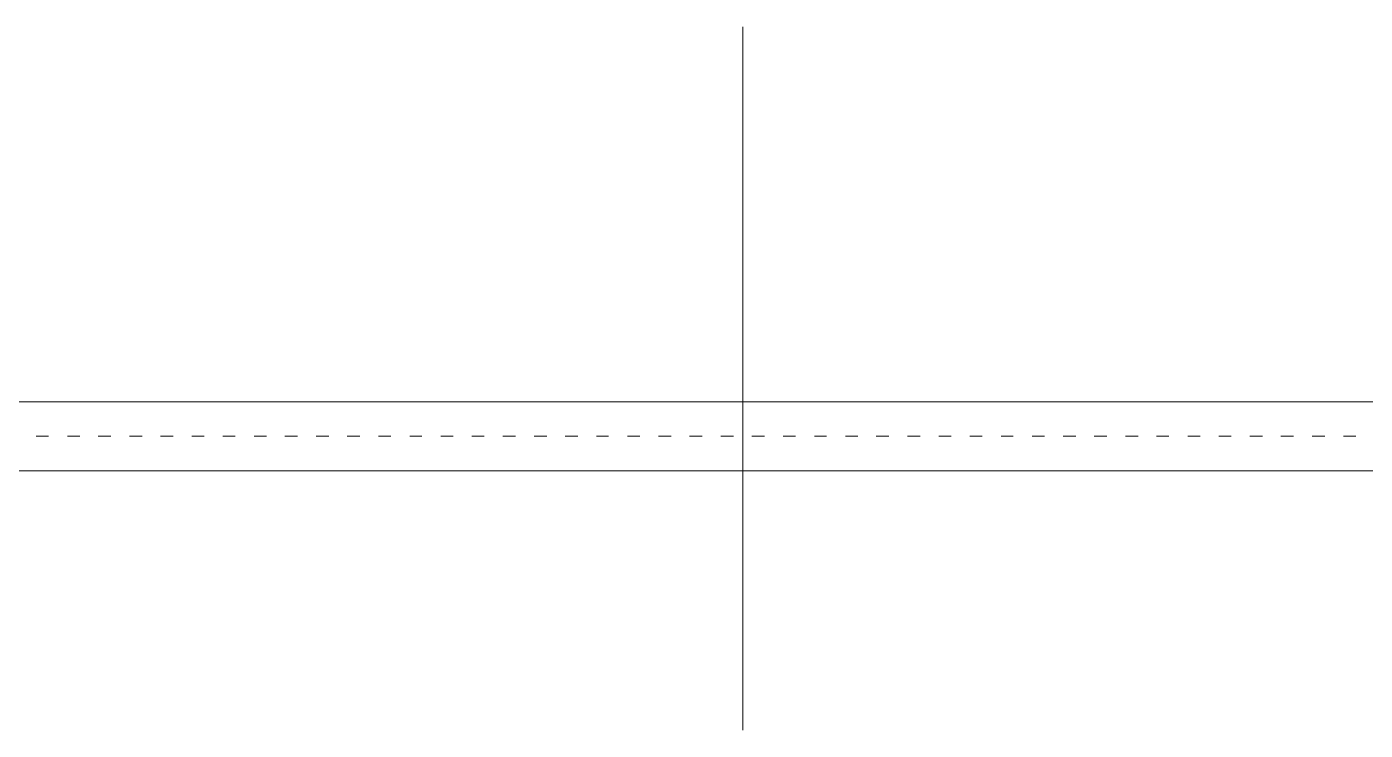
# Model space of a CAD drawing. Header units: millimetres. Extents: x -4415 to 173792, y -78716 to 47289.
# Drawn here: x 43109 to 46980, y -8640 to -6605 of the extents above; entities that cross this region are included whole.
import ezdxf

# ---------------------------------------------------------------- set-up
doc = ezdxf.new("R2010")
doc.units = ezdxf.units.MM

msp = doc.modelspace()

# ---------------------------------------------------------------- linework, layer by layer
at = {"color": 0, "lineweight": 0}
for points in [[(45179.3, -6605.3), (45179.3, -8639.6)], [(50079.8, -7689.5), (40278.8, -7689.5)], [(43171.8, -7789.4), (43136.4, -7789.4)], [(43262, -7789.4), (43226.6, -7789.4)], [(43352.2, -7789.4), (43315.7, -7789.4)], [(43442.3, -7789.4), (43405.8, -7789.4)], [(43532.5, -7789.4), (43496, -7789.4)], [(43621.6, -7789.4), (43586.2, -7789.4)], [(43711.8, -7789.4), (43676.4, -7789.4)], [(43802, -7789.4), (43766.5, -7789.4)], [(43892.1, -7789.4), (43855.6, -7789.4)], [(43982.3, -7789.4), (43945.8, -7789.4)], [(44072.5, -7789.4), (44036, -7789.4)], [(44161.6, -7789.4), (44126.2, -7789.4)], [(44251.8, -7789.4), (44216.3, -7789.4)], [(44341.9, -7789.4), (44306.5, -7789.4)], [(44432.1, -7789.4), (44395.6, -7789.4)], [(44522.3, -7789.4), (44485.8, -7789.4)], [(44612.5, -7789.4), (44576, -7789.4)], [(44702.6, -7789.4), (44666.1, -7789.4)], [(44791.7, -7789.4), (44756.3, -7789.4)], [(44881.9, -7789.4), (44846.5, -7789.4)], [(44972.1, -7789.4), (44935.6, -7789.4)], [(45062.3, -7789.4), (45025.8, -7789.4)], [(45152.4, -7789.4), (45115.9, -7789.4)], [(45242.6, -7789.4), (45206.1, -7789.4)], [(45331.7, -7789.4), (45296.3, -7789.4)], [(45421.9, -7789.4), (45386.5, -7789.4)], [(45512, -7789.4), (45476.6, -7789.4)], [(45602.2, -7789.4), (45565.7, -7789.4)], [(45692.4, -7789.4), (45655.9, -7789.4)], [(45782.6, -7789.4), (45746.1, -7789.4)], [(45871.7, -7789.4), (45836.2, -7789.4)], [(45961.8, -7789.4), (45926.4, -7789.4)], [(46052, -7789.4), (46016.6, -7789.4)], [(46142.2, -7789.4), (46105.7, -7789.4)], [(46232.4, -7789.4), (46195.9, -7789.4)], [(46322.5, -7789.4), (46286, -7789.4)], [(46411.6, -7789.4), (46376.2, -7789.4)], [(46501.8, -7789.4), (46466.4, -7789.4)], [(46592, -7789.4), (46556.6, -7789.4)], [(46682.2, -7789.4), (46645.7, -7789.4)], [(46772.3, -7789.4), (46735.8, -7789.4)], [(46862.5, -7789.4), (46826, -7789.4)], [(46952.7, -7789.4), (46916.2, -7789.4)], [(50279.4, -7889.2), (40079.1, -7889.2)]]:
    msp.add_lwpolyline(points, dxfattribs=at)

doc.saveas('drawing.dxf')
